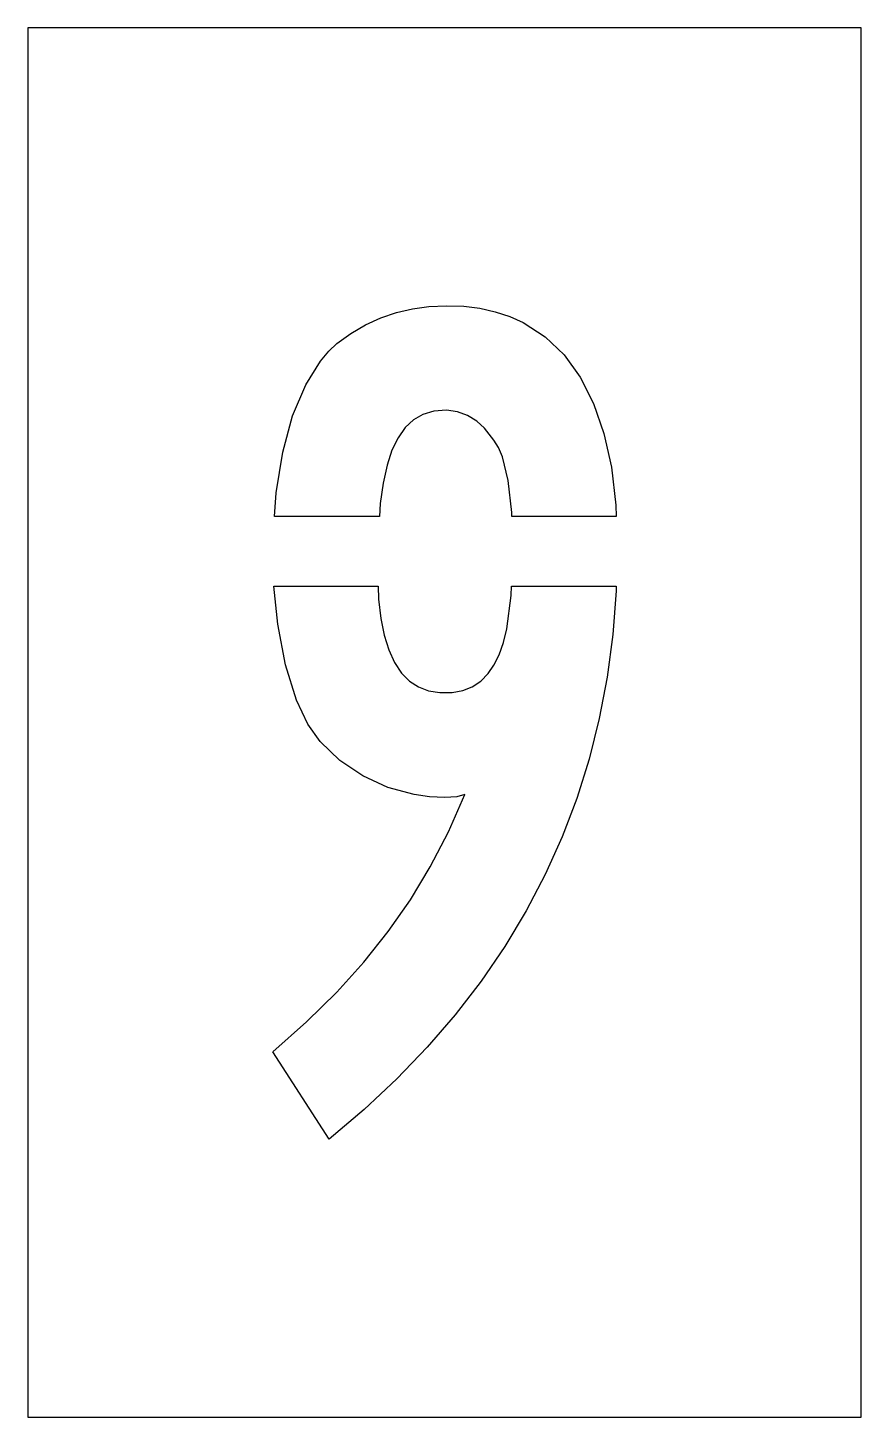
# Model space of a CAD drawing. Extents: x 0 to 6, y 0 to 10.
import ezdxf

# ---------------------------------------------------------------- set-up
doc = ezdxf.new("R2010")
doc.units = 0
doc.layers.add('CUT', color=7, linetype='Continuous')
doc.layers.add('OUTSIDE', color=1, linetype='Continuous')

msp = doc.modelspace()

# ---------------------------------------------------------------- linework, layer by layer
at = {"layer": 'CUT'}
for points in [[(3.4591, 6.7413), (3.4173, 6.9125), (3.3891, 6.9792), (3.3562, 7.0329), (3.2868, 7.1188), (3.2333, 7.1682), (3.1658, 7.2102), (3.0937, 7.2367), (3.0134, 7.2479), (2.9221, 7.241), (2.8448, 7.2178), (2.7775, 7.1791), (2.7174, 7.123), (2.6657, 7.05), (2.622, 6.9595), (2.5863, 6.8514), (2.5576, 6.723), (2.5366, 6.5756), (2.5313, 6.4824), (1.7752, 6.4824), (1.7872, 6.6538), (1.835, 6.9468), (1.9068, 7.2072), (2.0016, 7.4312), (2.1069, 7.6), (2.1676, 7.6727), (2.2255, 7.7276), (2.3267, 7.8008), (2.4318, 7.8622), (2.5408, 7.912), (2.6539, 7.9505), (2.769, 7.9775), (2.8882, 7.9939), (3.0134, 8), (3.1391, 7.9955), (3.2555, 7.981), (3.3658, 7.9566), (3.4698, 7.9221), (3.5675, 7.878), (3.7242, 7.7765), (3.8609, 7.6455), (3.9772, 7.4852), (4.073, 7.2962), (4.1479, 7.079), (4.2011, 6.8365), (4.2335, 6.5645), (4.2365, 6.4824), (3.4843, 6.4824), (3.4836, 6.5113)], [(4.0407, 4.7371), (3.9519, 4.4536), (3.847, 4.1772), (3.7252, 3.9062), (3.588, 3.644), (3.4338, 3.3872), (3.2644, 3.1392), (3.0777, 2.8968), (2.8761, 2.663), (2.6569, 2.4349), (2.4215, 2.2138), (2.1697, 2), (1.7633, 2.6308), (2.0064, 2.8459), (2.224, 3.0594), (2.4197, 3.2751), (2.5955, 3.495), (2.7543, 3.723), (2.8977, 3.9609), (3.0278, 4.2127), (3.1458, 4.4806), (3.0881, 4.4643), (3.0021, 4.461), (2.8923, 4.4661), (2.7824, 4.4811), (2.5915, 4.5325), (2.411, 4.615), (2.247, 4.7266), (2.106, 4.8627), (2.0158, 4.9886), (1.9351, 5.161), (1.856, 5.4148), (1.799, 5.7083), (1.772, 5.9804), (2.5225, 5.9804), (2.5249, 5.8879), (2.5412, 5.7496), (2.5656, 5.6277), (2.5982, 5.5222), (2.6398, 5.431), (2.6897, 5.3562), (2.7482, 5.2974), (2.8124, 5.2557), (2.8844, 5.2283), (2.9659, 5.2149), (3.0541, 5.2159), (3.1317, 5.2302), (3.1998, 5.2571), (3.2613, 5.298), (3.3141, 5.3516), (3.3563, 5.413), (3.3931, 5.4878), (3.4238, 5.5752), (3.4485, 5.6751), (3.4809, 5.9143), (3.4833, 5.9804), (4.2367, 5.9804), (4.2359, 5.9482), (4.2114, 5.6342), (4.1706, 5.3273), (4.114, 5.0296)]]:
    msp.add_lwpolyline(points, close=True, dxfattribs=at)
at = {"layer": 'OUTSIDE'}
msp.add_lwpolyline([(0, 0), (6, 0), (6, 10), (0, 10)], close=True, dxfattribs=at)

doc.saveas('drawing.dxf')
